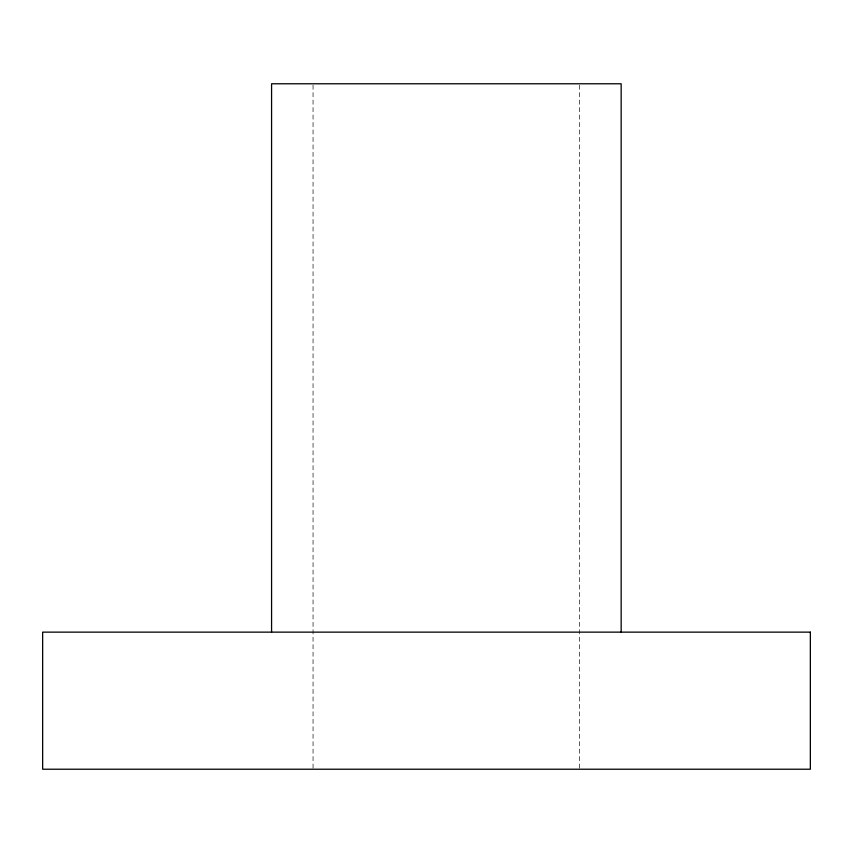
<?xml version="1.0" encoding="UTF-8"?>
<svg xmlns="http://www.w3.org/2000/svg" width="853" height="853" viewBox="0 0 853 853"><rect width="100%" height="100%" fill="white"/><g stroke="black" fill="none" stroke-linecap="round" stroke-linejoin="round"><path stroke-width="0.64" stroke-dasharray="4.26 3.2" d="M579.667 85.108L579.667 769.225M313.051 85.108L313.051 769.225"/><path stroke-width="1.28" d="M621.155 632.137L621.155 83.775L271.574 83.775L271.574 632.137M810.35 632.137L42.65 632.137L42.65 769.225L810.35 769.225L810.35 632.137"/></g></svg>
